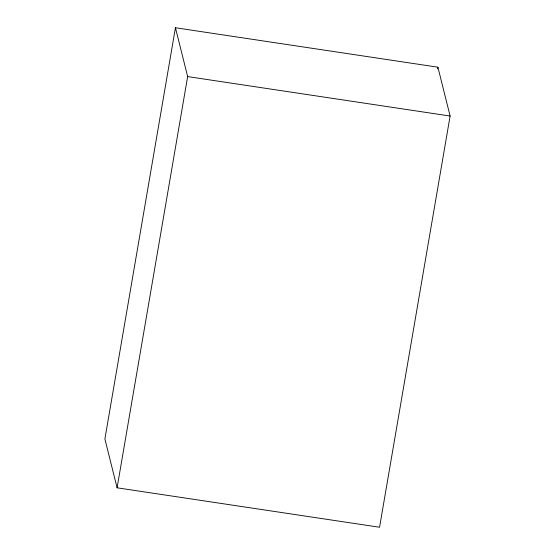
<?xml version="1.0" encoding="UTF-8"?>
<svg xmlns="http://www.w3.org/2000/svg" width="555" height="555" viewBox="0 0 555 555"><rect width="100%" height="100%" fill="white"/><g stroke="black" fill="none" stroke-linecap="round" stroke-linejoin="round"><path stroke-width="0.83" d="M175.442 27.75L104.888 438.963L117.091 487.803L379.558 527.25L450.112 116.037L437.909 67.197L175.442 27.75L187.645 76.59L117.091 487.803M437.617 68.903L437.909 67.197M187.645 76.59L450.112 116.037"/></g></svg>
